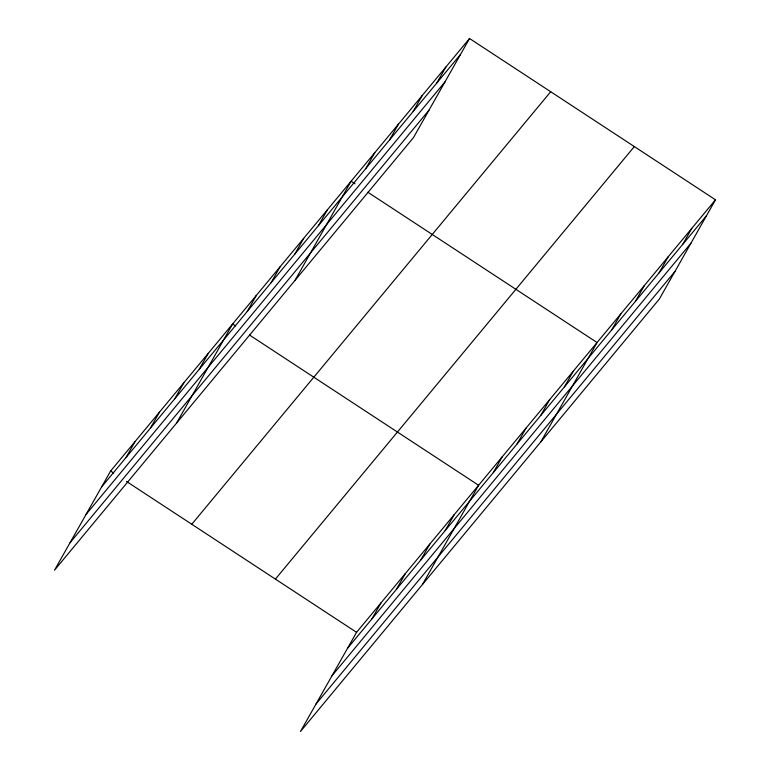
<?xml version="1.0" encoding="UTF-8"?>
<svg xmlns="http://www.w3.org/2000/svg" width="770" height="770" viewBox="0 0 770 770"><rect width="100%" height="100%" fill="white"/><g stroke="black" fill="none" stroke-linecap="round" stroke-linejoin="round"><path stroke-width="1.16" d="M469.536 38.5L110.611 471.028L54.506 570.195L413.432 137.666L469.536 38.5L715.494 199.805L659.389 298.972L300.464 731.5L356.568 632.334L715.494 199.805M126.02 457.524L135.019 441.624M150.429 428.11L159.428 412.21M174.838 398.696L183.838 382.796M199.247 369.282L208.237 353.382M176.542 423.134L232.646 323.968L235.62 325.922M247.343 311.321L256.333 295.42M271.03 282.773L280.02 266.882M294.717 254.235L303.717 238.334M318.405 225.687L327.404 209.787M294.987 280.396L351.091 181.239L355.047 183.828M365.779 168.591L374.778 152.691M389.476 140.044L398.465 124.143M413.163 111.496L422.153 95.596M436.85 82.948L445.849 67.048M371.977 618.82L380.977 602.929M396.386 589.416L405.386 573.515M420.795 560.002L429.785 544.101M445.204 530.588L454.194 514.687M422.499 584.44L478.603 485.273L249.47 335.008M493.291 472.626L502.29 456.726M516.988 444.078L525.977 428.178M540.675 415.531L549.665 399.63M564.362 386.983L573.361 371.082M540.944 441.701L597.048 342.544L367.916 192.269M611.736 329.897L620.736 313.996M635.423 301.349L644.423 285.449M659.12 272.801L668.11 256.901M682.807 244.254L691.797 228.353M101.621 486.929L460.537 54.401M86.076 514.408L444.993 81.88M70.051 542.715L428.977 110.187M191.778 524.264L550.704 91.726M275.4 579.107L634.326 146.57M347.578 648.234L706.494 215.706M332.024 675.713L690.95 243.185M316.008 704.021L674.934 271.492M110.611 471.028L113.585 472.982M126.453 481.423L356.568 632.334"/></g></svg>
